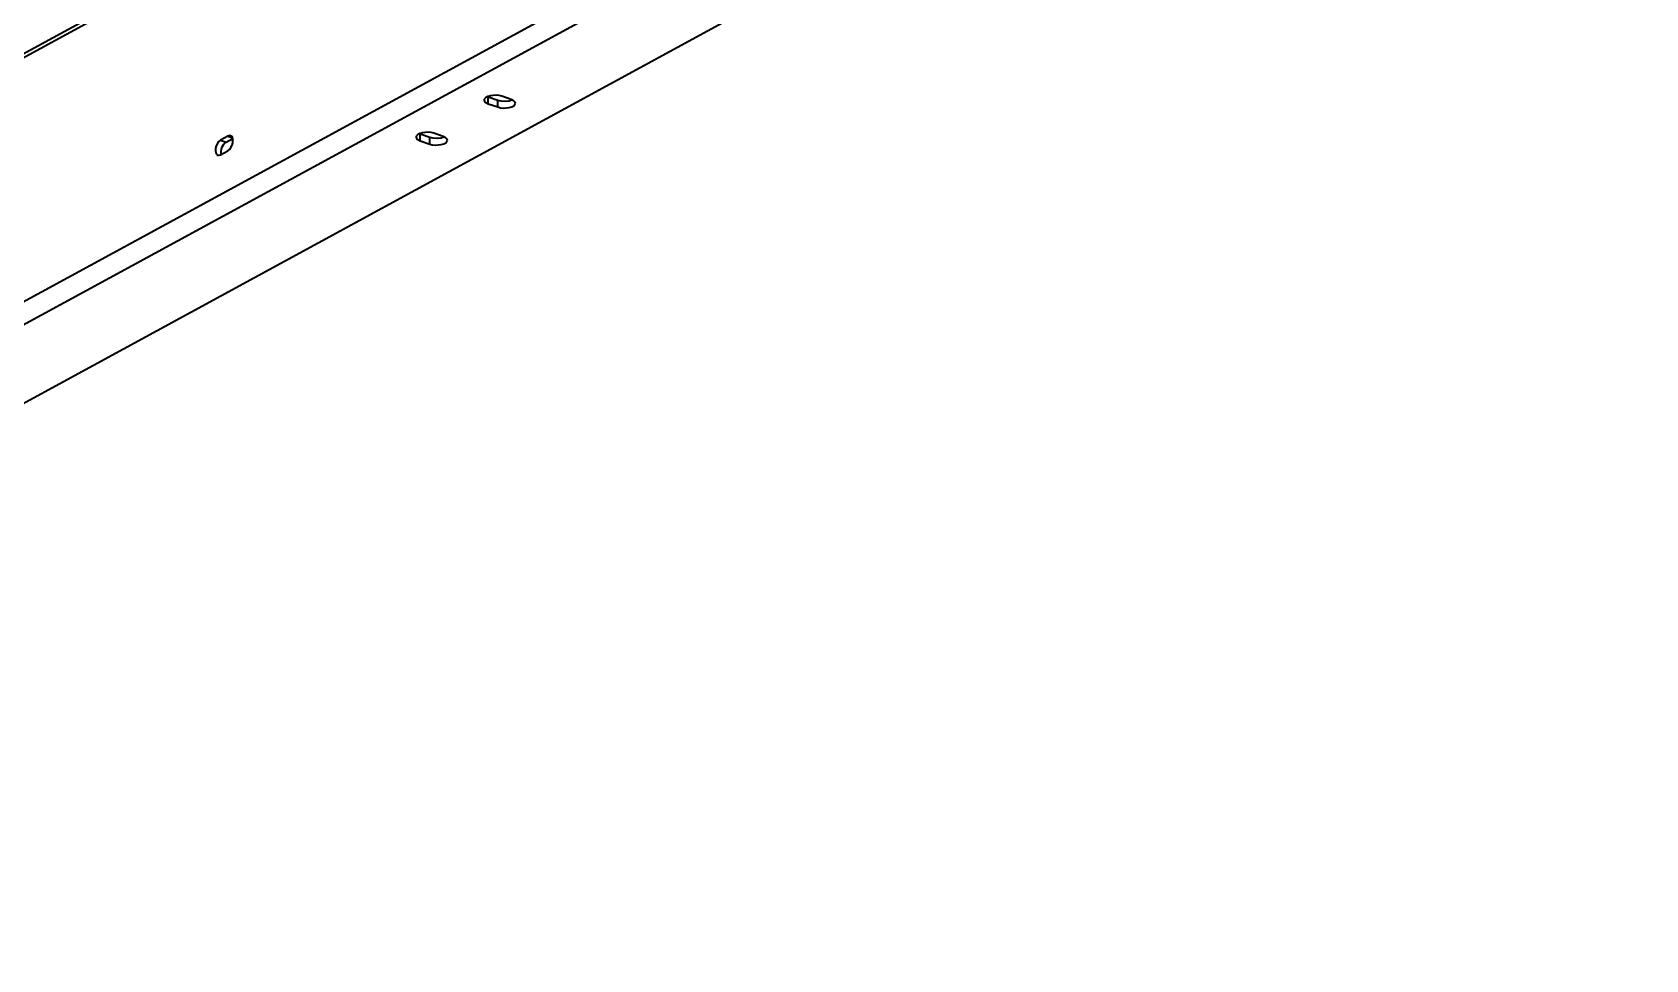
# Model space of a CAD drawing. Header units: millimetres. Extents: x 0 to 594, y 0 to 420.
# Drawn here: x 345.4 to 412.1, y 303.2 to 341.6 of the extents above; entities that cross this region are included whole.
import ezdxf

# ---------------------------------------------------------------- set-up
doc = ezdxf.new("R2010")
doc.units = ezdxf.units.MM

msp = doc.modelspace()

# ---------------------------------------------------------------- linework, layer by layer
at = {"color": 1, "lineweight": 35}
for p, q in [((298.64, 305.21), (407.962, 364.757)), ((299.109, 304.507), (408.431, 364.054)), ((302.74, 303.241), (412.062, 362.788)), ((324.312, 329.449), (355.972, 346.694)), ((356.319, 346.708), (324.507, 329.381)), ((364.053, 338.827), (364.049, 338.799)), ((364.066, 338.853), (364.053, 338.827)), ((364.118, 338.904), (364.066, 338.853)), ((364.199, 338.945), (364.118, 338.904)), ((364.218, 338.916), (364.173, 338.934)), ((364.304, 338.976), (364.199, 338.945)), ((364.608, 338.78), (364.218, 338.916)), ((364.218, 338.646), (364.218, 338.916)), ((364.424, 338.992), (364.304, 338.976)), ((364.55, 338.994), (364.424, 338.992)), ((364.672, 338.98), (364.55, 338.994)), ((364.78, 338.952), (364.672, 338.98)), ((365.17, 338.816), (364.78, 338.952)), ((365.241, 338.785), (365.17, 338.816)), ((364.049, 338.799), (364.06, 338.756)), ((364.06, 338.756), (364.093, 338.714)), ((364.093, 338.714), (364.147, 338.677)), ((364.147, 338.677), (364.218, 338.646)), ((364.218, 338.646), (364.608, 338.51)), ((364.755, 338.746), (364.608, 338.78)), ((364.608, 338.51), (364.608, 338.78)), ((364.608, 338.51), (364.717, 338.482)), ((364.717, 338.482), (364.838, 338.468)), ((364.92, 338.737), (364.755, 338.746)), ((364.838, 338.468), (364.964, 338.47)), ((365.081, 338.756), (364.92, 338.737)), ((364.964, 338.47), (365.084, 338.486)), ((365.153, 338.774), (365.081, 338.756)), ((365.084, 338.486), (365.189, 338.517)), ((365.216, 338.798), (365.153, 338.774)), ((365.189, 338.517), (365.27, 338.559)), ((365.295, 338.748), (365.241, 338.785)), ((365.27, 338.559), (365.322, 338.609)), ((365.328, 338.707), (365.295, 338.748)), ((365.322, 338.609), (365.335, 338.636)), ((365.339, 338.663), (365.328, 338.707)), ((365.335, 338.636), (365.339, 338.663)), ((352.944, 336.807), (352.936, 336.706)), ((352.972, 336.91), (352.944, 336.807)), ((353.019, 337.006), (352.972, 336.91)), ((353.079, 337.083), (353.019, 337.006)), ((353.145, 337.135), (353.079, 337.083)), ((353.457, 337.305), (353.145, 337.135)), ((353.145, 337.135), (353.379, 337.054)), ((353.186, 336.763), (353.21, 336.838)), ((353.21, 336.838), (353.244, 336.908)), ((353.244, 336.908), (353.284, 336.969)), ((353.284, 336.969), (353.331, 337.019)), ((353.331, 337.019), (353.379, 337.054)), ((353.379, 337.054), (353.657, 337.205)), ((353.515, 337.325), (353.457, 337.305)), ((353.457, 337.305), (353.645, 337.24)), ((353.568, 337.32), (353.515, 337.325)), ((353.524, 336.754), (353.583, 336.832)), ((353.595, 337.306), (353.568, 337.32)), ((353.583, 336.832), (353.63, 336.927)), ((353.618, 337.284), (353.595, 337.306)), ((353.653, 337.219), (353.618, 337.284)), ((353.63, 336.927), (353.659, 337.031)), ((353.666, 337.132), (353.653, 337.219)), ((353.659, 337.031), (353.666, 337.132)), ((361.242, 337.295), (361.238, 337.268)), ((361.238, 337.268), (361.249, 337.224)), ((361.255, 337.322), (361.242, 337.295)), ((361.249, 337.224), (361.282, 337.183)), ((361.307, 337.372), (361.255, 337.322)), ((361.282, 337.183), (361.336, 337.146)), ((361.388, 337.414), (361.307, 337.372)), ((361.336, 337.146), (361.407, 337.115)), ((361.407, 337.385), (361.361, 337.403)), ((361.493, 337.445), (361.388, 337.414)), ((361.797, 337.249), (361.407, 337.385)), ((361.407, 337.115), (361.407, 337.385)), ((361.407, 337.115), (361.797, 336.979)), ((361.613, 337.461), (361.493, 337.445)), ((361.739, 337.463), (361.613, 337.461)), ((361.861, 337.449), (361.739, 337.463)), ((361.944, 337.215), (361.797, 337.249)), ((361.797, 336.979), (361.797, 337.249)), ((361.797, 336.979), (361.905, 336.951)), ((361.969, 337.421), (361.861, 337.449)), ((361.905, 336.951), (362.027, 336.937)), ((362.109, 337.206), (361.944, 337.215)), ((362.359, 337.285), (361.969, 337.421)), ((362.027, 336.937), (362.153, 336.938)), ((362.27, 337.224), (362.109, 337.206)), ((362.153, 336.938), (362.273, 336.955)), ((362.342, 337.243), (362.27, 337.224)), ((362.273, 336.955), (362.378, 336.986)), ((362.405, 337.267), (362.342, 337.243)), ((362.43, 337.254), (362.359, 337.285)), ((362.378, 336.986), (362.459, 337.027)), ((362.484, 337.217), (362.43, 337.254)), ((362.459, 337.027), (362.511, 337.077)), ((362.517, 337.175), (362.484, 337.217)), ((362.511, 337.077), (362.524, 337.104)), ((362.528, 337.132), (362.517, 337.175)), ((362.524, 337.104), (362.528, 337.132)), ((352.936, 336.706), (352.95, 336.619)), ((352.95, 336.619), (352.984, 336.554)), ((352.984, 336.554), (353.008, 336.532)), ((353.008, 336.532), (353.035, 336.517)), ((353.035, 336.517), (353.088, 336.513)), ((353.088, 336.513), (353.145, 336.532)), ((353.145, 336.532), (353.457, 336.702)), ((353.171, 336.616), (353.173, 336.687)), ((353.18, 336.551), (353.171, 336.616)), ((353.173, 336.687), (353.186, 336.763)), ((353.457, 336.702), (353.524, 336.754))]:
    msp.add_line(p, q, dxfattribs=at)

doc.saveas('drawing.dxf')
